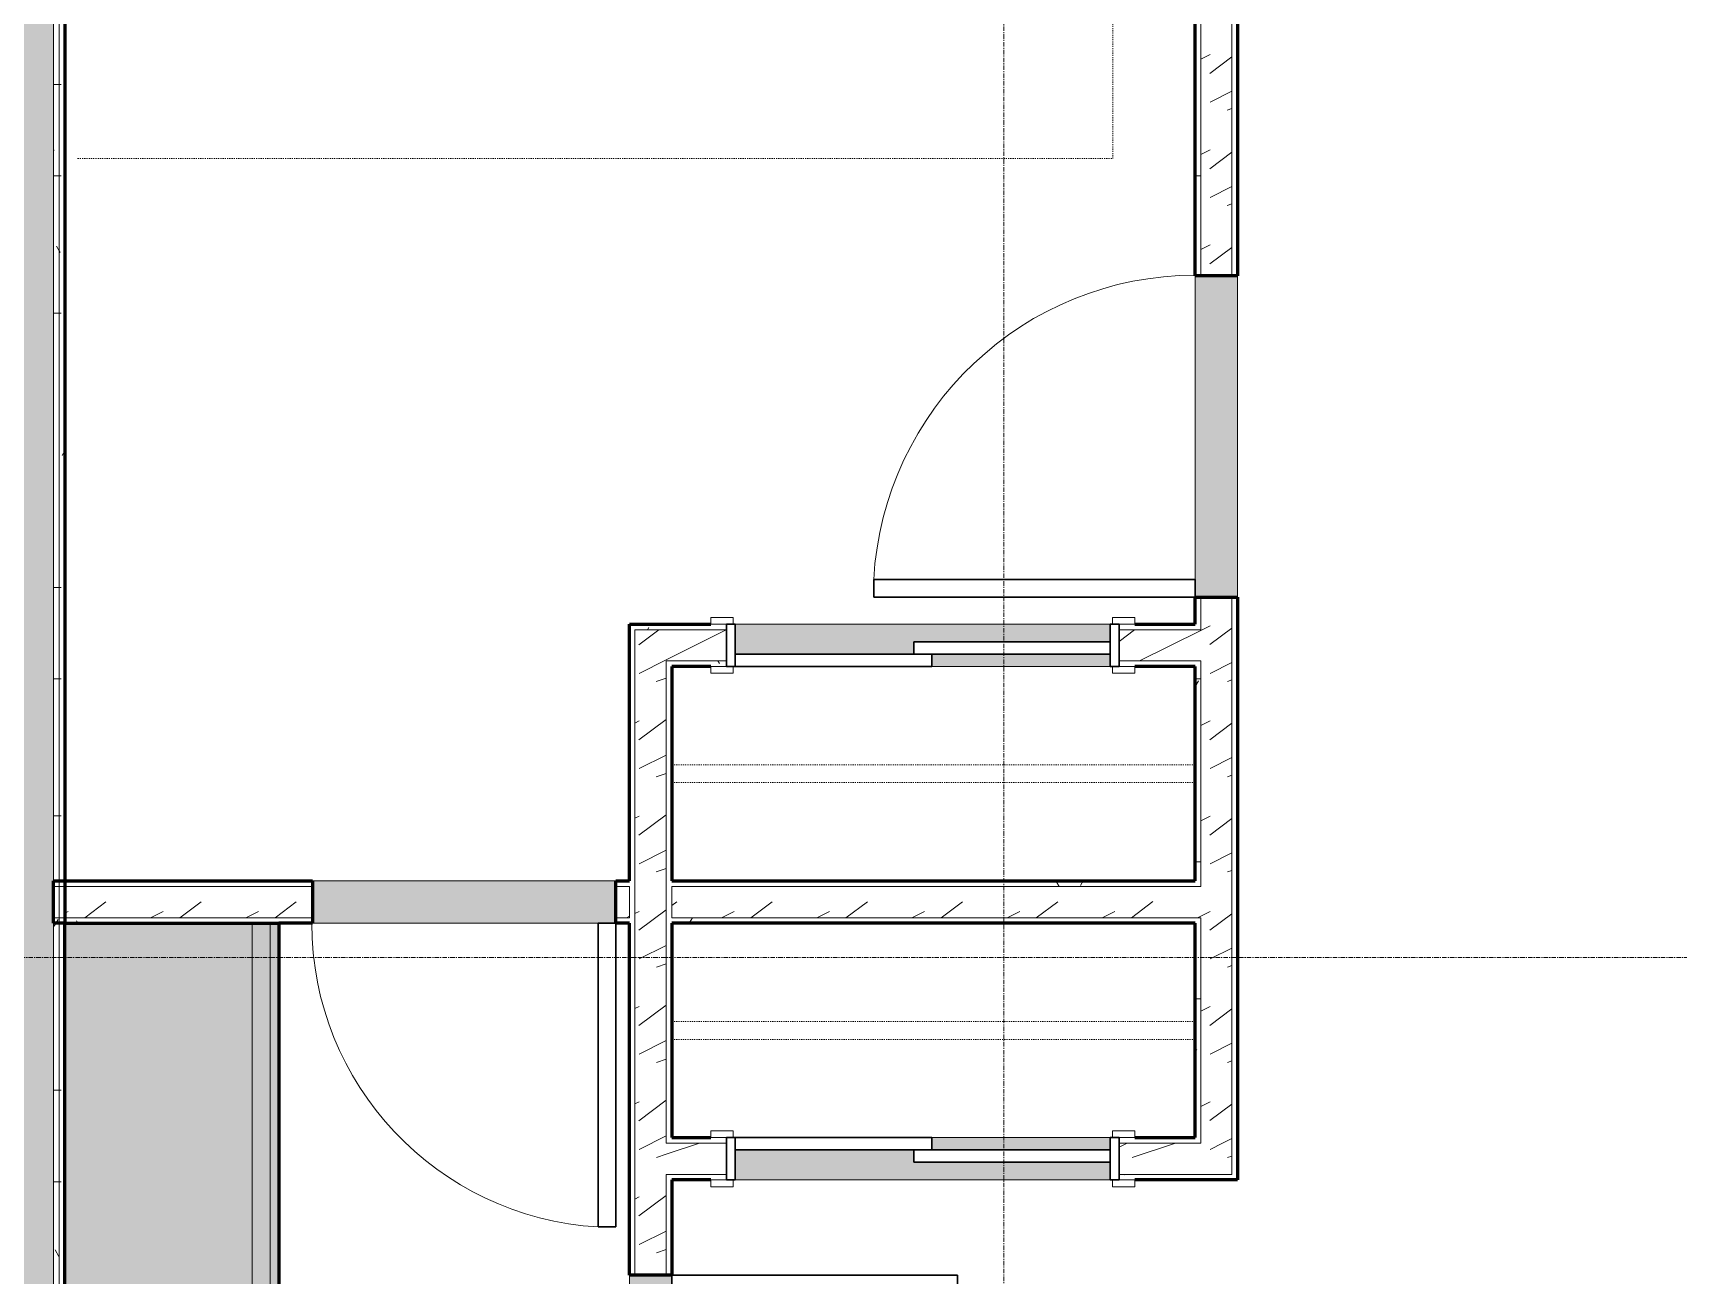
# Model space of a CAD drawing. Header units: inches. Extents: x -4061 to -1937, y 10959 to 12323.
# Drawn here: x -2936.1 to -2751.8, y 11811.6 to 11950.7 of the extents above; entities that cross this region are included whole.
import ezdxf

# ---------------------------------------------------------------- set-up
doc = ezdxf.new("R2010")
doc.units = ezdxf.units.IN
doc.header["$MEASUREMENT"] = 0
doc.linetypes.add('Dash', pattern=[0.25, 0.125, -0.125])
doc.linetypes.add('Grid Line 1_2_', pattern=[0.875, 0.5, -0.125, 0.125, -0.125])
for name, color, linetype, lineweight in [('0-1', 7, 'Continuous', 5), ('0-2', 250, 'Continuous', 9), ('A-DOOR-1', 250, 'Continuous', 9), ('A-DOOR-2', 50, 'Continuous', 30), ('A-DOOR-FRAM-1', 50, 'Continuous', 30), ('A-WALL', 113, 'Continuous', 18), ('A-WALL-1', 8, 'Continuous', 5), ('A-WALL-2', 10, 'Continuous', 60), ('A-WALL-3', 7, 'Continuous', 18), ('A-WALL-PATT-1', 250, 'Continuous', 9), ('A-WALL-PATT-2', 253, 'Continuous', 9), ('A-WALL-PATT-4', 111, 'Continuous', 9), ('I-FURN-1', 250, 'Continuous', 9), ('I-FURN-HDLN-1', 250, 'Dash', 9), ('I-WALL-2', 2, 'Continuous', 60), ('Q-CASE-1', 9, 'Continuous', 9), ('Q-CASE-2', 10, 'Continuous', 60), ('Q-CASE-3', 250, 'Continuous', 9), ('Q-CASE-HDLN-1', 250, 'Dash', 9), ('S-GRID-1', 1, 'Grid Line 1_2_', 9)]:
    doc.layers.add(name, color=color, linetype=linetype, lineweight=lineweight)
pattern_1 = [(0, (0, 0), (20.48, 5.12), [0.845, -14.515, 0.845, -14.515, -81.92]), (0, (0, 0), (20.48, 5.12), [-30.72, 0.845, -29.875, 0.845, -14.515, -35.84]), (0, (0, 0), (20.48, 5.12), [-76.8, 0.845, -9.395, 0.845, -24.755]), (120, (7.68, 2.56), (-14.67405, 15.1762003), [0.845, -14.515, 0.845, -14.515, -81.92]), (120, (7.68, 2.56), (-14.67405, 15.1762003), [-30.72, 0.845, -29.875, 0.845, -14.515, -35.84]), (120, (7.68, 2.56), (-14.67405, 15.1762003), [-76.8, 0.845, -9.395, 0.845, -24.755]), (240, (10.24, 12.8), (-5.80595, -20.2962003), [0.845, -14.515, 0.845, -14.515, -81.92]), (240, (10.24, 12.8), (-5.80595, -20.2962003), [-30.72, 0.845, -29.875, 0.845, -14.515, -35.84]), (240, (10.24, 12.8), (-5.80595, -20.2962003), [-76.8, 0.845, -9.395, 0.845, -24.755])]
pattern_2 = [(216.87, (4.265, 10.662), (31.9871619, 21.32545714), [5.331, -47.981]), (206.565, (10.662, 7.464), (-10.662476, -10.6620098), [11.921, -11.921]), (198.435, (10.662, 2.132), (-21.32449365, -10.6625869), [6.744, -26.974])]

# ---------------------------------------------------------------- blocks, each defined once
blk = doc.blocks.new('Single-Flush - 32_ x 84_-1372863-ENLARGED RCP - 3RD FLOOR PLAN - EAST')
at = {"layer": 'A-DOOR-1'}
blk.add_arc((16, -2.37), 32.07, 180, 266.4241, dxfattribs=at)
at = {"layer": 'A-DOOR-2'}
for p, q in [((14, -2.37), (14, -34.38)), ((16, -2.37), (14, -2.37)), ((16, -2.37), (16, -34.38)), ((16, -34.38), (14, -34.38))]:
    blk.add_line(p, q, dxfattribs=at)
blk = doc.blocks.new('Single-Flush - 36_ x 84_-1372824-ENLARGED RCP - 3RD FLOOR PLAN - EAST')
at = {"layer": 'A-DOOR-1'}
blk.add_arc((18, -2.37), 36.07, 180, 266.8211, dxfattribs=at)
at = {"layer": 'A-DOOR-2'}
for p, q in [((16, -2.37), (16, -38.39)), ((18, -2.37), (16, -2.37)), ((18, -2.37), (18, -38.39)), ((18, -38.39), (16, -38.39))]:
    blk.add_line(p, q, dxfattribs=at)
blk = doc.blocks.new('FOLDING_SLIDING CLOSET - 42_ x 80_-1372841-ENLARGED RCP - 3RD FLOOR PLAN - EAST')
at = {"layer": 'A-DOOR-1'}
for p, q in [((-23.75, 3.25), (-21.25, 3.25)), ((-23.75, 2.5), (-23.75, 3.25)), ((-21.25, 2.5), (-23.75, 2.5)), ((-21.25, 3.25), (-21.25, 2.5)), ((21.25, 3.25), (23.75, 3.25)), ((21.25, 2.5), (21.25, 3.25)), ((23.75, 2.5), (21.25, 2.5)), ((23.75, 3.25), (23.75, 2.5)), ((-23.75, -2.25), (-21.25, -2.25)), ((-23.75, -3), (-23.75, -2.25)), ((-21.25, -3), (-23.75, -3)), ((-21.25, -2.25), (-21.25, -3)), ((21.25, -2.25), (23.75, -2.25)), ((21.25, -3), (21.25, -2.25)), ((23.75, -3), (21.25, -3)), ((23.75, -2.25), (23.75, -3))]:
    blk.add_line(p, q, dxfattribs=at)
at = {"layer": 'A-DOOR-2'}
for p, q in [((-1, 0.5), (21, 0.5)), ((-1, -0.88), (-1, 0.5)), ((21, 0.5), (21, -0.88)), ((-21, -0.88), (1, -0.88)), ((-21, -2.25), (-21, -0.88)), ((21, -0.88), (-1, -0.88)), ((1, -0.88), (1, -2.25)), ((1, -2.25), (-21, -2.25))]:
    blk.add_line(p, q, dxfattribs=at)
at = {"layer": 'A-DOOR-FRAM-1'}
for p, q in [((-22, 2.5), (-21, 2.5)), ((-22, -2.25), (-22, 2.5)), ((-21, 2.5), (-21, -2.25)), ((21, 2.5), (22, 2.5)), ((21, -2.25), (21, 2.5)), ((22, 2.5), (22, -2.25)), ((-21, -2.25), (-22, -2.25)), ((22, -2.25), (21, -2.25))]:
    blk.add_line(p, q, dxfattribs=at)
blk = doc.blocks.new('OD_CW_Closet - OD_CW_Closet-2123065-ENLARGED RCP - 3RD FLOOR PLAN - EAST')
at = {"layer": 'Q-CASE-HDLN-1'}
for p, q in [((30.25, 24), (10.25, 24)), ((0.74, 13), (59.38, 13)), ((0.74, 11), (59.38, 11))]:
    blk.add_line(p, q, dxfattribs=at)
blk = doc.blocks.new('OD_CW_Closet - OD_CW_Closet-V6-ENLARGED RCP - 3RD FLOOR PLAN - EAST')
at = {"layer": 'Q-CASE-HDLN-1'}
for p, q in [((0.74, 13), (59.38, 13)), ((0.74, 11), (59.38, 11)), ((10.25, 0), (30.25, 0))]:
    blk.add_line(p, q, dxfattribs=at)
blk = doc.blocks.new('FOLDING_SLIDING CLOSET - 42_ x 80_-1372832-ENLARGED RCP - 3RD FLOOR PLAN - EAST')
at = {"layer": 'A-DOOR-1'}
for p, q in [((-21.25, 3), (-23.75, 3)), ((-23.75, 3), (-23.75, 2.25)), ((-23.75, 2.25), (-21.25, 2.25)), ((-21.25, 2.25), (-21.25, 3)), ((23.75, 3), (21.25, 3)), ((21.25, 3), (21.25, 2.25)), ((21.25, 2.25), (23.75, 2.25)), ((23.75, 2.25), (23.75, 3)), ((-21.25, -2.5), (-23.75, -2.5)), ((-23.75, -2.5), (-23.75, -3.25)), ((-23.75, -3.25), (-21.25, -3.25)), ((-21.25, -3.25), (-21.25, -2.5)), ((23.75, -2.5), (21.25, -2.5)), ((21.25, -2.5), (21.25, -3.25)), ((21.25, -3.25), (23.75, -3.25)), ((23.75, -3.25), (23.75, -2.5))]:
    blk.add_line(p, q, dxfattribs=at)
at = {"layer": 'A-DOOR-2'}
for p, q in [((1, 2.25), (-21, 2.25)), ((-21, 2.25), (-21, 0.88)), ((1, 0.88), (1, 2.25)), ((-21, 0.88), (1, 0.88)), ((21, 0.88), (-1, 0.88)), ((-1, 0.88), (-1, -0.5)), ((21, -0.5), (21, 0.88)), ((-1, -0.5), (21, -0.5))]:
    blk.add_line(p, q, dxfattribs=at)
at = {"layer": 'A-DOOR-FRAM-1'}
for p, q in [((-21, 2.25), (-22, 2.25)), ((-22, 2.25), (-22, -2.5)), ((-21, -2.5), (-21, 2.25)), ((21, 2.25), (21, -2.5)), ((22, 2.25), (21, 2.25)), ((22, -2.5), (22, 2.25)), ((-22, -2.5), (-21, -2.5)), ((21, -2.5), (22, -2.5))]:
    blk.add_line(p, q, dxfattribs=at)
blk = doc.blocks.new('Bed-Standard - King 78_ x 80_-1242963-ENLARGED RCP - 3RD FLOOR PLAN - EAST')
at = {"layer": 'I-FURN-1'}
for p, q in [((49.69, 38.2), (-28.31, 38.2)), ((-28.31, 38.2), (-28.31, -41.8)), ((49.69, -41.8), (49.69, 38.2)), ((-25.31, 36.2), (-25.31, 24.2)), ((-25.31, 36.2), (46.69, 36.2)), ((46.69, 36.2), (46.69, 24.2)), ((49.69, 24.2), (-28.31, 17.63)), ((-25.31, 24.2), (46.69, 24.2)), ((-28.31, -41.8), (49.69, -41.8))]:
    blk.add_line(p, q, dxfattribs=at)
at = {"layer": 'I-FURN-HDLN-1'}
for p, q in [((-64.31, 38.2), (-64.31, -77.8)), ((73.69, -77.8), (73.69, 38.2)), ((-64.31, -77.8), (73.69, -77.8))]:
    blk.add_line(p, q, dxfattribs=at)
blk = doc.blocks.new('OD_CW_Base Cabinet - OD_CW_Base Cabinet-1913600-ENLARGED RCP - 3RD FLOOR PLAN - EAST')
at = {"layer": 'Q-CASE-1'}
for points in [[(8.65, -1), (59.14, -1), (59.14, 0), (0.74, 0), (0.74, -1), (0.99, -1)], [(8.65, -3), (59.14, -3), (59.14, -1), (0.74, -1), (0.74, -3), (0.99, -3)], [(0.74, -24), (59.14, -24), (59.14, -3), (0.74, -3), (0.74, -9.36)]]:
    blk.add_hatch(color=256, dxfattribs=at).paths.add_polyline_path(points, flags=0)
at = {"layer": 'Q-CASE-2'}
for p, q in [((0.74, -24), (0.74, 0)), ((0.74, 0), (59.14, 0)), ((59.14, 0), (59.14, -24)), ((59.14, -24), (0.74, -24))]:
    blk.add_line(p, q, dxfattribs=at)
at = {"layer": 'Q-CASE-3'}
for p, q in [((0.74, 0), (0.74, -1)), ((59.14, 0), (0.74, 0)), ((59.14, -1), (0.74, -1)), ((0.74, -1), (0.74, -3)), ((59.14, -1), (0.74, -1)), ((59.14, -1), (59.14, 0)), ((59.14, -3), (59.14, -1)), ((0.74, -3), (0.74, -24)), ((59.14, -3), (0.74, -3)), ((59.14, -24), (59.14, -3)), ((59.14, -24), (0.74, -24))]:
    blk.add_line(p, q, dxfattribs=at)
blk = doc.blocks.new('Single-Flush - 34_ x 84_-1372834-ENLARGED RCP - 3RD FLOOR PLAN - EAST')
at = {"layer": 'A-DOOR-1'}
blk.add_arc((17, -2.37), 34.07, 180, 266.6343, dxfattribs=at)
at = {"layer": 'A-DOOR-2'}
for p, q in [((15, -2.37), (15, -36.38)), ((17, -2.37), (15, -2.37)), ((17, -2.37), (17, -36.38)), ((17, -36.38), (15, -36.38))]:
    blk.add_line(p, q, dxfattribs=at)
blk = doc.blocks.new('CTR - 1st Phase - Unit Layouts_rvt-1-ENLARGED RCP - 3RD FLOOR PLAN - EAST')
at = {"layer": 'A-WALL-1'}
for points in [[(-2805.25, 11887.54), (-2801.12, 11887.54), (-2801.12, 11923.54), (-2805.87, 11923.54), (-2805.87, 11887.54)], [(-2890.38, 11851.04), (-2870.77, 11851.04), (-2870.77, 11855.79), (-2904.77, 11855.79), (-2904.77, 11851.04)], [(-2869.26, 11779.64), (-2864.51, 11779.64), (-2864.51, 11811.64), (-2869.26, 11811.64), (-2869.26, 11779.85)]]:
    blk.add_hatch(color=256, dxfattribs=at).paths.add_polyline_path(points, flags=0)
h = blk.add_hatch(color=256, dxfattribs=at)
h.paths.add_polyline_path([(-2835.39, 11879.79), (-2815.39, 11879.79), (-2815.39, 11881.16), (-2835.39, 11881.16)], flags=0)
h.paths.add_polyline_path([(-2857.39, 11881.16), (-2837.39, 11881.16), (-2837.39, 11882.54), (-2815.39, 11882.54), (-2815.39, 11884.54), (-2857.39, 11884.54)], flags=0)
h = blk.add_hatch(color=256, dxfattribs=at)
h.paths.add_polyline_path([(-2815.39, 11822.29), (-2815.39, 11824.29), (-2837.39, 11824.29), (-2837.39, 11825.66), (-2857.39, 11825.66), (-2857.39, 11822.29)], flags=0)
h.paths.add_polyline_path([(-2835.39, 11825.66), (-2815.39, 11825.66), (-2815.39, 11827.04), (-2835.39, 11827.04), (-2835.39, 11826.41)], flags=0)
at = {"layer": 'A-WALL-PATT-1'}
h = blk.add_hatch(dxfattribs=at)
h.set_pattern_fill('FP_1', color=256, style=0, pattern_type=2)
h.set_pattern_definition(pattern_1)
h.paths.add_polyline_path([(-2805.25, 11827.04), (-2805.25, 11851.66), (-2805.87, 11851.66), (-2805.87, 11827.04)], flags=0)
h.paths.add_polyline_path([(-2805.87, 11855.16), (-2805.25, 11855.16), (-2805.25, 11880.41), (-2805.87, 11880.41), (-2805.87, 11855.79)], flags=0)
h.paths.add_polyline_path([(-2805.25, 11883.91), (-2805.25, 11887.54), (-2805.87, 11887.54), (-2805.87, 11883.91)], flags=0)
h.paths.add_polyline_path([(-2805.25, 11923.54), (-2805.25, 12110.34), (-2805.87, 12110.34), (-2805.87, 11923.54)], flags=0)
h = blk.add_hatch(dxfattribs=at)
h.set_pattern_fill('FP_1', color=256, style=0, pattern_type=2)
h.set_pattern_definition(pattern_1)
h.paths.add_polyline_path([(-2801.12, 11822.91), (-2801.12, 11887.54), (-2801.75, 11887.54), (-2801.75, 11822.91)], flags=0)
h.paths.add_polyline_path([(-2801.12, 11923.54), (-2801.12, 12110.34), (-2801.75, 12110.34), (-2801.75, 11923.54)], flags=0)
h = blk.add_hatch(dxfattribs=at)
h.set_pattern_fill('FP_1', color=256, style=0, pattern_type=2)
h.set_pattern_definition(pattern_1)
h.paths.add_polyline_path([(-2869.26, 11722.64), (-2868.64, 11722.64), (-2868.64, 11779.64), (-2869.26, 11779.64), (-2869.26, 11731.18)], flags=0)
h.paths.add_polyline_path([(-2868.64, 11811.64), (-2868.64, 11884.54), (-2869.26, 11884.54), (-2869.26, 11811.64)], flags=0)
h = blk.add_hatch(dxfattribs=at)
h.set_pattern_fill('FP_1', color=256, style=0, pattern_type=2)
h.set_pattern_definition(pattern_1)
h.paths.add_polyline_path([(-2814.39, 11883.91), (-2805.87, 11883.91), (-2805.87, 11884.54), (-2814.39, 11884.54)], flags=0)
h.paths.add_polyline_path([(-2860.14, 11883.91), (-2858.39, 11883.91), (-2858.39, 11884.54), (-2868.64, 11884.54), (-2868.64, 11883.91), (-2864.51, 11883.91)], flags=0)
h = blk.add_hatch(dxfattribs=at)
h.set_pattern_fill('FP_1', color=256, style=0, pattern_type=2)
h.set_pattern_definition(pattern_1)
h.paths.add_polyline_path([(-2865.14, 11722.64), (-2864.51, 11722.64), (-2864.51, 11752.89), (-2865.14, 11752.89), (-2865.14, 11731.18)], flags=0)
h.paths.add_polyline_path([(-2864.51, 11756.39), (-2864.51, 11779.64), (-2865.14, 11779.64), (-2865.14, 11756.39)], flags=0)
h.paths.add_polyline_path([(-2865.14, 11811.64), (-2864.51, 11811.64), (-2864.51, 11822.91), (-2865.14, 11822.91), (-2865.14, 11812.45)], flags=0)
h.paths.add_polyline_path([(-2865.14, 11826.41), (-2864.51, 11826.41), (-2864.51, 11880.41), (-2865.14, 11880.41), (-2865.14, 11850.04)], flags=0)
h = blk.add_hatch(dxfattribs=at)
h.set_pattern_fill('FP_1', color=256, style=0, pattern_type=2)
h.set_pattern_definition(pattern_1)
h.paths.add_polyline_path([(-2812.64, 11879.79), (-2805.87, 11879.79), (-2805.89, 11880.41), (-2814.39, 11880.41), (-2814.39, 11879.79)], flags=0)
h.paths.add_polyline_path([(-2859.73, 11879.79), (-2858.39, 11879.79), (-2858.39, 11880.41), (-2864.51, 11880.41), (-2864.51, 11879.79), (-2860.14, 11879.79)], flags=0)
h = blk.add_hatch(dxfattribs=at)
h.set_pattern_fill('FP_1', color=256, style=0, pattern_type=2)
h.set_pattern_definition(pattern_1)
h.paths.add_polyline_path([(-2814.39, 11855.16), (-2805.87, 11855.16), (-2805.87, 11855.79), (-2864.51, 11855.79), (-2864.51, 11855.16), (-2829.07, 11855.16)], flags=0)
h.paths.add_polyline_path([(-2870.77, 11855.16), (-2869.26, 11855.16), (-2869.26, 11855.79), (-2870.77, 11855.79)], flags=0)
h.paths.add_polyline_path([(-2904.77, 11855.16), (-2904.77, 11855.79), (-2932.52, 11855.79), (-2932.52, 11855.16), (-2909.52, 11855.16)], flags=0)
h = blk.add_hatch(dxfattribs=at)
h.set_pattern_fill('FP_1', color=256, style=0, pattern_type=2)
h.set_pattern_definition(pattern_1)
h.paths.add_polyline_path([(-2859.73, 11851.04), (-2805.87, 11851.04), (-2805.87, 11851.66), (-2864.51, 11851.66), (-2864.51, 11851.04)], flags=0)
h.paths.add_polyline_path([(-2869.26, 11851.04), (-2869.26, 11851.66), (-2870.77, 11851.66), (-2870.77, 11851.04)], flags=0)
h.paths.add_polyline_path([(-2908.52, 11851.04), (-2904.77, 11851.04), (-2904.77, 11851.66), (-2932.52, 11851.66), (-2932.52, 11851.04), (-2909.52, 11851.04)], flags=0)
h = blk.add_hatch(dxfattribs=at)
h.set_pattern_fill('FP_1', color=256, style=0, pattern_type=2)
h.set_pattern_definition(pattern_1)
h.paths.add_polyline_path([(-2805.25, 11826.41), (-2805.25, 11827.04), (-2814.39, 11827.04), (-2814.39, 11826.41), (-2805.87, 11826.41)], flags=0)
h.paths.add_polyline_path([(-2858.39, 11826.41), (-2858.39, 11827.04), (-2864.51, 11827.04), (-2864.51, 11826.41), (-2859.73, 11826.41)], flags=0)
h = blk.add_hatch(dxfattribs=at)
h.set_pattern_fill('FP_1', color=256, style=0, pattern_type=2)
h.set_pattern_definition(pattern_1)
h.paths.add_polyline_path([(-2812.64, 11822.29), (-2801.12, 11822.29), (-2801.12, 11822.91), (-2814.39, 11822.91), (-2814.39, 11822.29)], flags=0)
h.paths.add_polyline_path([(-2858.39, 11822.29), (-2858.39, 11822.91), (-2864.51, 11822.91), (-2864.51, 11822.29), (-2859.73, 11822.29)], flags=0)
at = {"layer": 'A-WALL-PATT-2'}
h = blk.add_hatch(dxfattribs=at)
h.set_pattern_fill('FP_2', color=256, style=0, pattern_type=2)
h.set_pattern_definition(pattern_2)
h.paths.add_polyline_path([(-2805.23, 11826.41), (-2801.75, 11826.41), (-2801.75, 11887.54), (-2805.25, 11887.54), (-2805.25, 11826.41)], flags=0)
h.paths.add_polyline_path([(-2801.75, 11923.54), (-2801.75, 12110.34), (-2805.25, 12110.34), (-2805.25, 11923.54)], flags=0)
h = blk.add_hatch(dxfattribs=at)
h.set_pattern_fill('FP_2', color=256, style=0, pattern_type=2)
h.set_pattern_definition(pattern_2)
h.paths.add_polyline_path([(-2868.64, 11721.39), (-2865.14, 11721.39), (-2865.14, 11779.64), (-2868.64, 11779.64), (-2868.64, 11731.18)], flags=0)
h.paths.add_polyline_path([(-2868.64, 11811.64), (-2865.14, 11811.64), (-2865.14, 11883.91), (-2868.64, 11883.91), (-2868.64, 11812.45)], flags=0)
h = blk.add_hatch(dxfattribs=at)
h.set_pattern_fill('FP_2', color=256, style=0, pattern_type=2)
h.set_pattern_definition(pattern_2)
h.paths.add_polyline_path([(-2805.25, 11880.41), (-2805.25, 11883.91), (-2814.39, 11883.91), (-2814.39, 11880.41), (-2805.87, 11880.41)], flags=0)
h.paths.add_polyline_path([(-2858.39, 11880.41), (-2858.39, 11883.91), (-2865.14, 11883.91), (-2865.14, 11880.41), (-2859.73, 11880.41)], flags=0)
h = blk.add_hatch(dxfattribs=at)
h.set_pattern_fill('FP_2', color=256, style=0, pattern_type=2)
h.set_pattern_definition(pattern_2)
h.paths.add_polyline_path([(-2829.07, 11851.66), (-2805.25, 11851.66), (-2805.25, 11855.16), (-2864.51, 11855.16), (-2864.51, 11851.66), (-2859.73, 11851.66)], flags=0)
h.paths.add_polyline_path([(-2870.77, 11851.66), (-2869.26, 11851.66), (-2869.26, 11855.16), (-2870.77, 11855.16)], flags=0)
h.paths.add_polyline_path([(-2904.77, 11851.66), (-2904.77, 11855.16), (-2932.52, 11855.16), (-2932.52, 11851.66), (-2909.52, 11851.66)], flags=0)
h = blk.add_hatch(dxfattribs=at)
h.set_pattern_fill('FP_2', color=256, style=0, pattern_type=2)
h.set_pattern_definition(pattern_2)
h.paths.add_polyline_path([(-2801.75, 11822.91), (-2801.75, 11826.41), (-2814.39, 11826.41), (-2814.39, 11822.91), (-2805.25, 11822.91)], flags=0)
h.paths.add_polyline_path([(-2859.73, 11822.91), (-2858.39, 11822.91), (-2858.39, 11826.41), (-2865.14, 11826.41), (-2865.14, 11822.91), (-2864.51, 11822.91)], flags=0)
at = {"layer": 'A-WALL-2'}
for p, q in [((-2805.87, 11923.54), (-2805.87, 12110.34)), ((-2801.12, 12110.34), (-2801.12, 11923.54)), ((-2801.12, 11923.54), (-2805.87, 11923.54)), ((-2805.87, 11884.54), (-2805.87, 11887.54)), ((-2805.87, 11887.54), (-2801.12, 11887.54)), ((-2801.12, 11887.54), (-2801.12, 11827.04)), ((-2869.26, 11855.79), (-2869.26, 11884.54)), ((-2869.26, 11884.54), (-2868.64, 11884.54)), ((-2868.64, 11884.54), (-2864.51, 11884.54)), ((-2864.51, 11884.54), (-2860.14, 11884.54)), ((-2812.64, 11884.54), (-2805.87, 11884.54)), ((-2864.51, 11879.79), (-2864.51, 11855.79)), ((-2860.14, 11879.79), (-2864.51, 11879.79)), ((-2805.87, 11879.79), (-2812.64, 11879.79)), ((-2805.87, 11855.79), (-2805.87, 11879.79)), ((-2933.77, 11855.79), (-2904.77, 11855.79)), ((-2933.77, 11851.04), (-2933.77, 11855.79)), ((-2904.77, 11855.79), (-2904.77, 11851.04)), ((-2870.77, 11855.79), (-2869.26, 11855.79)), ((-2870.77, 11851.04), (-2870.77, 11855.79)), ((-2864.51, 11855.79), (-2805.87, 11855.79)), ((-2932.52, 11851.04), (-2933.77, 11851.04)), ((-2904.77, 11851.04), (-2908.52, 11851.04)), ((-2869.26, 11851.04), (-2870.77, 11851.04)), ((-2869.26, 11811.64), (-2869.26, 11851.04)), ((-2864.51, 11851.04), (-2864.51, 11827.04)), ((-2805.87, 11851.04), (-2864.51, 11851.04)), ((-2805.87, 11827.04), (-2805.87, 11851.04)), ((-2864.51, 11827.04), (-2860.14, 11827.04)), ((-2812.64, 11827.04), (-2805.87, 11827.04)), ((-2801.12, 11827.04), (-2801.12, 11822.91)), ((-2860.14, 11822.29), (-2864.51, 11822.29)), ((-2864.51, 11822.29), (-2864.51, 11811.64)), ((-2801.12, 11822.29), (-2812.64, 11822.29)), ((-2801.12, 11822.91), (-2801.12, 11822.29)), ((-2864.51, 11811.64), (-2869.26, 11811.64))]:
    blk.add_line(p, q, dxfattribs=at)
at = {"layer": 'A-WALL-3'}
for p, q in [((-2805.25, 12110.34), (-2805.25, 11923.54)), ((-2801.75, 12110.34), (-2801.75, 11923.54)), ((-2805.87, 11923.54), (-2805.87, 11887.54)), ((-2801.12, 11887.54), (-2801.12, 11923.54)), ((-2805.25, 11887.54), (-2805.25, 11883.91)), ((-2801.75, 11887.54), (-2801.75, 11827.04)), ((-2868.64, 11811.64), (-2868.64, 11883.91)), ((-2865.14, 11883.91), (-2868.64, 11883.91)), ((-2864.51, 11883.91), (-2865.14, 11883.91)), ((-2858.39, 11883.91), (-2864.51, 11883.91)), ((-2815.39, 11884.54), (-2857.39, 11884.54)), ((-2805.87, 11883.91), (-2814.39, 11883.91)), ((-2805.87, 11883.91), (-2805.25, 11883.91)), ((-2865.14, 11826.41), (-2865.14, 11880.41)), ((-2864.51, 11880.41), (-2865.14, 11880.41)), ((-2858.39, 11880.41), (-2864.51, 11880.41)), ((-2835.39, 11879.79), (-2815.39, 11879.79)), ((-2805.87, 11880.41), (-2814.39, 11880.41)), ((-2805.87, 11880.41), (-2805.25, 11880.41)), ((-2805.25, 11880.41), (-2805.25, 11855.16)), ((-2870.77, 11855.79), (-2904.77, 11855.79)), ((-2904.77, 11855.16), (-2933.77, 11855.16)), ((-2869.26, 11855.16), (-2870.77, 11855.16)), ((-2869.26, 11851.66), (-2869.26, 11855.16)), ((-2869.26, 11855.16), (-2869.26, 11851.66)), ((-2864.51, 11855.16), (-2864.51, 11851.66)), ((-2805.87, 11855.16), (-2864.51, 11855.16)), ((-2864.51, 11851.66), (-2864.51, 11855.16)), ((-2805.87, 11855.16), (-2805.25, 11855.16)), ((-2904.77, 11851.66), (-2933.77, 11851.66)), ((-2904.77, 11851.04), (-2870.77, 11851.04)), ((-2869.26, 11851.66), (-2870.77, 11851.66)), ((-2805.87, 11851.66), (-2864.51, 11851.66)), ((-2805.87, 11851.66), (-2805.25, 11851.66)), ((-2805.25, 11851.66), (-2805.25, 11827.04)), ((-2864.51, 11826.41), (-2865.14, 11826.41)), ((-2864.51, 11826.41), (-2858.39, 11826.41)), ((-2815.39, 11827.04), (-2835.39, 11827.04)), ((-2814.39, 11826.41), (-2805.25, 11826.41)), ((-2805.25, 11826.41), (-2805.25, 11827.04)), ((-2801.75, 11826.41), (-2801.75, 11827.04)), ((-2801.75, 11822.91), (-2801.75, 11826.41)), ((-2864.51, 11822.91), (-2865.14, 11822.91)), ((-2865.14, 11811.64), (-2865.14, 11822.91)), ((-2864.51, 11822.91), (-2858.39, 11822.91)), ((-2857.39, 11822.29), (-2815.39, 11822.29)), ((-2814.39, 11822.91), (-2801.75, 11822.91)), ((-2869.26, 11811.64), (-2869.26, 11779.64)), ((-2864.51, 11779.64), (-2864.51, 11811.64))]:
    blk.add_line(p, q, dxfattribs=at)
at = {"layer": '0-2'}
for name, p, rotation in [('Bed-Standard - King 78_ x 80_-1242963-ENLARGED RCP - 3RD FLOOR PLAN - EAST', (-2892.88, 12000.98), 89.99999999996696), ('Single-Flush - 36_ x 84_-1372824-ENLARGED RCP - 3RD FLOOR PLAN - EAST', (-2803.5, 11905.54), 269.9999999999209), ('OD_CW_Closet - OD_CW_Closet-V6-ENLARGED RCP - 3RD FLOOR PLAN - EAST', (-2805.14, 11879.79), 180), ('OD_CW_Base Cabinet - OD_CW_Base Cabinet-1913600-ENLARGED RCP - 3RD FLOOR PLAN - EAST', (-2908.52, 11851.78), 269.9999999999668), ('OD_CW_Closet - OD_CW_Closet-2123065-ENLARGED RCP - 3RD FLOOR PLAN - EAST', (-2805.14, 11851.04), 180), ('Single-Flush - 32_ x 84_-1372863-ENLARGED RCP - 3RD FLOOR PLAN - EAST', (-2866.89, 11795.64), 89.99999999991644)]:
    blk.add_blockref(name, p, dxfattribs=dict(at, rotation=rotation))
for name, p in [('FOLDING_SLIDING CLOSET - 42_ x 80_-1372841-ENLARGED RCP - 3RD FLOOR PLAN - EAST', (-2836.39, 11882.04)), ('Single-Flush - 34_ x 84_-1372834-ENLARGED RCP - 3RD FLOOR PLAN - EAST', (-2887.77, 11853.41)), ('FOLDING_SLIDING CLOSET - 42_ x 80_-1372832-ENLARGED RCP - 3RD FLOOR PLAN - EAST', (-2836.39, 11824.79))]:
    blk.add_blockref(name, p, dxfattribs=at)
blk = doc.blocks.new('CTR - 1st Phase - Shell_rvt-1-ENLARGED RCP - 3RD FLOOR PLAN - EAST')
at = {"layer": 'S-GRID-1'}
for p, q in [((-2827.32, 10958.72), (-2827.32, 12290.35)), ((-1936.83, 11847.19), (-4027.88, 11847.19))]:
    blk.add_line(p, q, dxfattribs=at)

msp = doc.modelspace()

# ---------------------------------------------------------------- hatches: boundary and pattern name
at = {"layer": 'A-WALL-PATT-4'}
h = msp.add_hatch(dxfattribs=at)
h.set_pattern_fill('FP_4', color=256, style=0, pattern_type=2)
h.set_pattern_definition([(161.57, (0.32, 0.32), (-2.560496185, -0.000537386), [0, -18.214, 2.022, 0]), (18.43, (-0.32, 0.32), (-2.560496185, 0.000537386), [0, -18.214, 2.022, 0]), (108.43, (0.32, 0.32), (1.27922091, -6.400876726), [6.07, -14.166]), (71.57, (-0.32, 0.32), (1.27922091, 6.400876726), [6.07, -14.166])])
h.paths.add_polyline_path([(-2937.27, 11721.39), (-2933.77, 11721.39), (-2933.77, 12109.96), (-2937.27, 12109.96), (-2937.27, 11722.01)], flags=0)
h = msp.add_hatch(dxfattribs=at)
h.set_pattern_fill('FP_1', color=256, style=0, pattern_type=2)
h.set_pattern_definition(pattern_1)
h.paths.add_polyline_path([(-2933.15, 11722.01), (-2933.15, 12109.96), (-2933.77, 12109.96), (-2933.77, 11722.01)], flags=0)
h = msp.add_hatch(dxfattribs=at)
h.set_pattern_fill('FP_1', color=256, style=0, pattern_type=2)
h.set_pattern_definition(pattern_1)
h.paths.add_polyline_path([(-2932.52, 11722.64), (-2932.52, 12109.96), (-2933.15, 12109.96), (-2933.15, 11722.64)], flags=0)

# ---------------------------------------------------------------- linework, layer by layer
at = {"layer": 'A-WALL'}
for p, q in [((-2933.77, 12109.96), (-2933.77, 11721.39)), ((-2933.15, 12109.96), (-2933.15, 11722.01))]:
    msp.add_line(p, q, dxfattribs=at)
at = {"layer": 'I-WALL-2'}
msp.add_line((-2932.52, 12109.96), (-2932.52, 11851.04), dxfattribs=at)

# ---------------------------------------------------------------- block references
at = {"layer": '0-1'}
for name in ['CTR - 1st Phase - Shell_rvt-1-ENLARGED RCP - 3RD FLOOR PLAN - EAST', 'CTR - 1st Phase - Unit Layouts_rvt-1-ENLARGED RCP - 3RD FLOOR PLAN - EAST']:
    msp.add_blockref(name, (0, 0), dxfattribs=at)

doc.saveas('drawing.dxf')
